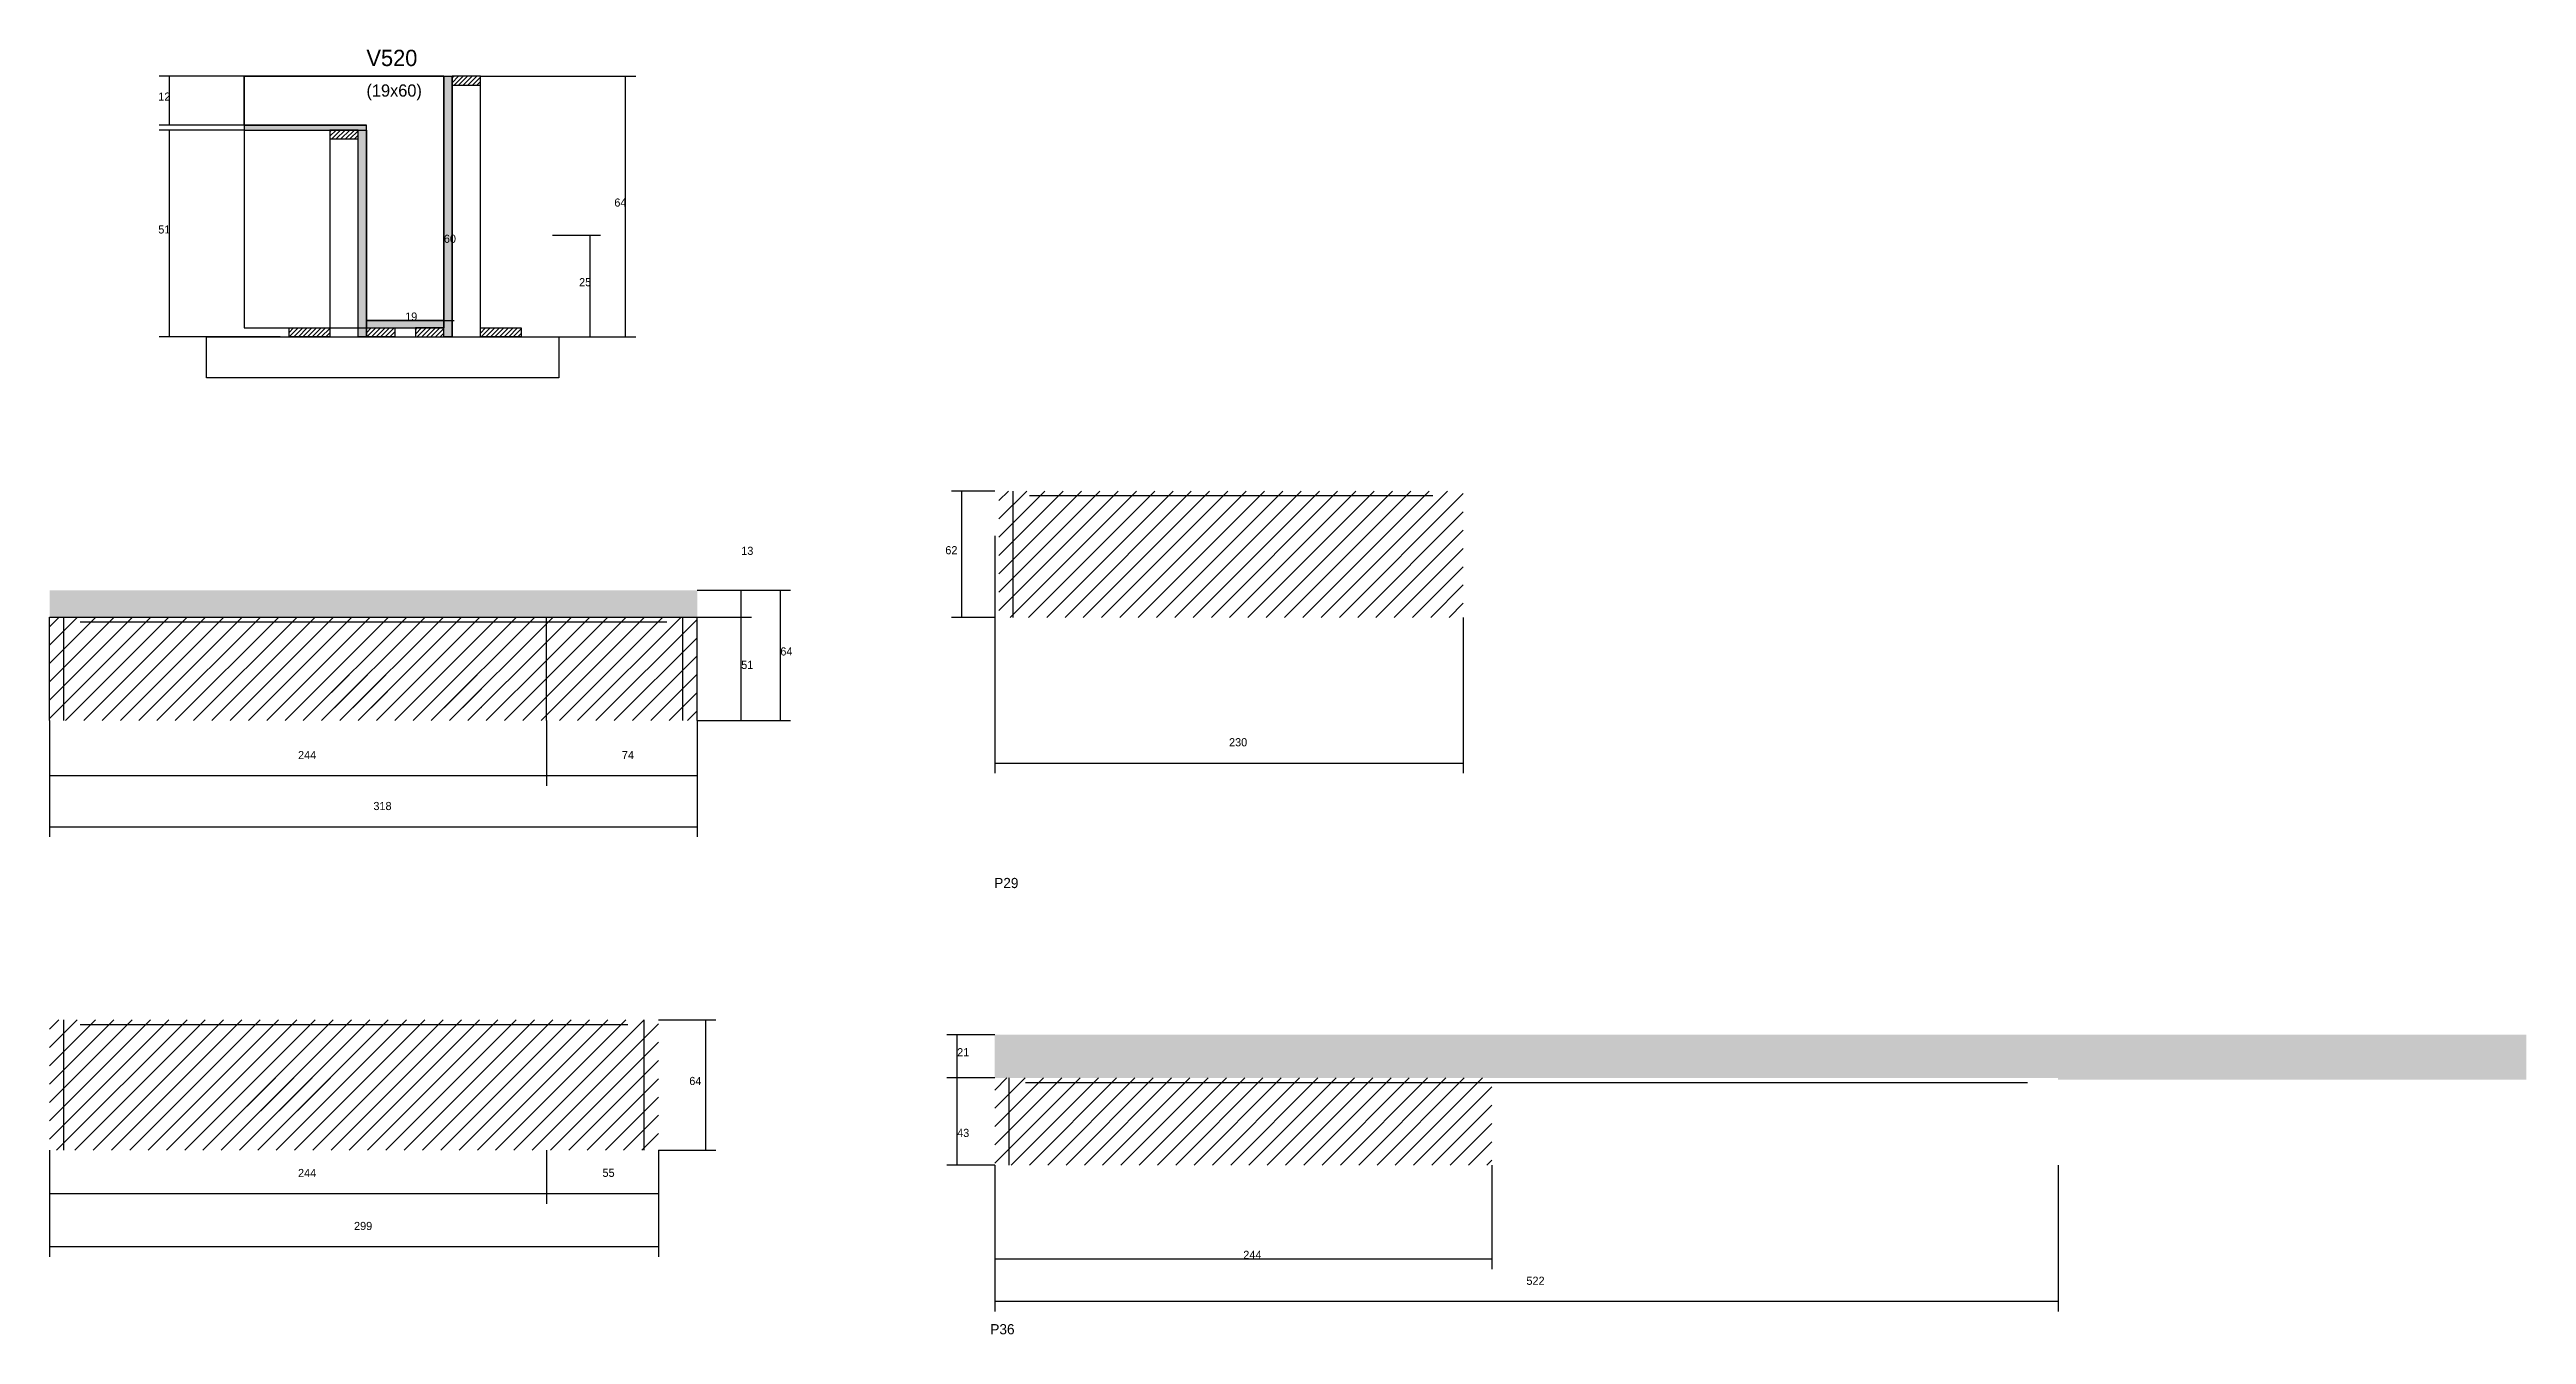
# Model space of a CAD drawing. Header units: metres. Extents: x -16607 to -15391, y 5362 to 5993.
import ezdxf

# ---------------------------------------------------------------- set-up
doc = ezdxf.new("R2010")
doc.units = ezdxf.units.M
for name, color, linetype in [('CONCRETO', 251, 'Continuous'), ('COTA', 241, 'Continuous'), ('Hachura', 253, 'Continuous'), ('Madeira', 126, 'Continuous'), ('NOMENCLATURA', 7, 'Continuous'), ('Painéis', 200, 'Continuous'), ('SARR_2.2x7', 40, 'Continuous'), ('Texto Seção', 7, 'Continuous')]:
    doc.layers.add(name, color=color, linetype=linetype)

msp = doc.modelspace()

# ---------------------------------------------------------------- hatches: boundary and pattern name
at = {"layer": 'COTA'}
h = msp.add_hatch(dxfattribs=at)
h.set_pattern_fill('AR-CONC', scale=0.03)
h.paths.add_polyline_path([(-16288.9, 5713.8), (-16288.9, 5727), (-16606.9, 5727), (-16606.9, 5713.8)])
h = msp.add_hatch(dxfattribs=at)
h.set_pattern_fill('AR-CONC', scale=0.03)
h.paths.add_polyline_path([(-15639.8, 5508.8), (-16142.8, 5508.8), (-16142.8, 5487.6), (-15620.8, 5487.6), (-15620.8, 5486.8), (-15390.8, 5486.8), (-15390.8, 5508.8)])
at = {"layer": 'Hachura'}
h = msp.add_hatch(color=8, dxfattribs=at)
h.dxf.hatch_style = 1
h.paths.add_polyline_path([(-16413.3, 5979.4), (-16409.3, 5979.4), (-16409.3, 5979.4), (-16409.3, 5851.4), (-16409.3, 5851.4), (-16413.3, 5851.4), (-16413.3, 5851.4), (-16413.3, 5979.4)])
h = msp.add_hatch(dxfattribs=at)
h.set_pattern_fill('ANSI31', scale=0.5)
h.paths.add_polyline_path([(-16395.3, 5975), (-16395.3, 5979.4), (-16395.3, 5979.4), (-16409.3, 5979.4), (-16409.3, 5979.4), (-16409.3, 5975), (-16409.3, 5975), (-16395.3, 5975)])
h = msp.add_hatch(color=8, dxfattribs=at)
h.dxf.hatch_style = 1
h.paths.add_polyline_path([(-16451.3, 5953), (-16451.3, 5955.4), (-16451.3, 5955.4), (-16511.3, 5955.4), (-16511.3, 5955.4), (-16511.3, 5953), (-16511.3, 5953), (-16451.3, 5953)])
h = msp.add_hatch(dxfattribs=at)
h.set_pattern_fill('ANSI31', scale=0.5)
h.paths.add_polyline_path([(-16455.3, 5948.6), (-16455.3, 5953), (-16455.3, 5953), (-16469.3, 5953), (-16469.3, 5953), (-16469.3, 5948.6), (-16469.3, 5948.6), (-16455.3, 5948.6)])
h = msp.add_hatch(color=8, dxfattribs=at)
h.dxf.hatch_style = 1
h.paths.add_polyline_path([(-16455.3, 5953), (-16451.3, 5953), (-16451.3, 5953), (-16451.3, 5851.4), (-16451.3, 5851.4), (-16455.3, 5851.4), (-16455.3, 5851.4), (-16455.3, 5953)])
h = msp.add_hatch(dxfattribs=at)
h.set_pattern_fill('ANSI31', scale=0.5)
h.paths.add_polyline_path([(-16489.3, 5851.4), (-16489.3, 5855.8), (-16489.3, 5855.8), (-16469.3, 5855.8), (-16469.3, 5855.8), (-16469.3, 5851.4), (-16469.3, 5851.4), (-16489.3, 5851.4)])
h = msp.add_hatch(color=8, dxfattribs=at)
h.dxf.hatch_style = 1
h.paths.add_polyline_path([(-16413.3, 5855.8), (-16413.3, 5859.4), (-16413.3, 5859.4), (-16451.3, 5859.4), (-16451.3, 5859.4), (-16451.3, 5855.8), (-16451.3, 5855.8), (-16413.3, 5855.8)])
h = msp.add_hatch(dxfattribs=at)
h.set_pattern_fill('ANSI31', scale=0.5)
h.paths.add_polyline_path([(-16451.3, 5851.4), (-16451.3, 5855.8), (-16451.3, 5855.8), (-16437.3, 5855.8), (-16437.3, 5855.8), (-16437.3, 5851.4), (-16437.3, 5851.4), (-16451.3, 5851.4)])
h = msp.add_hatch(dxfattribs=at)
h.set_pattern_fill('ANSI31', scale=0.5)
h.paths.add_polyline_path([(-16413.3, 5851.4), (-16413.3, 5855.8), (-16413.3, 5855.8), (-16427.3, 5855.8), (-16427.3, 5855.8), (-16427.3, 5851.4), (-16427.3, 5851.4), (-16413.3, 5851.4)])
h = msp.add_hatch(dxfattribs=at)
h.set_pattern_fill('ANSI31', scale=0.5)
h.paths.add_polyline_path([(-16395.3, 5851.4), (-16395.3, 5855.8), (-16395.3, 5855.8), (-16375.3, 5855.8), (-16375.3, 5855.8), (-16375.3, 5851.4), (-16375.3, 5851.4), (-16395.3, 5851.4)])
h = msp.add_hatch(dxfattribs=at)
h.set_pattern_fill('ANSI31', scale=2)
h.paths.add_polyline_path([(-15912.8, 5713.7), (-15912.8, 5775.7), (-16140.8, 5775.7), (-16140.8, 5713.7)])
h = msp.add_hatch(dxfattribs=at)
h.set_pattern_fill('ANSI31', scale=2)
h.paths.add_polyline_path([(-16606.9, 5713.8), (-16606.9, 5663), (-16362.9, 5663), (-16362.9, 5713.8)])
h = msp.add_hatch(dxfattribs=at)
h.set_pattern_fill('ANSI31', scale=2)
h.paths.add_polyline_path([(-16362.9, 5713.8), (-16362.9, 5663), (-16288.9, 5663), (-16288.9, 5713.8)])
h = msp.add_hatch(dxfattribs=at)
h.set_pattern_fill('ANSI31', scale=2)
h.paths.add_polyline_path([(-16468.5, 5669.3), (-16468.5, 5685.5), (-16468.5, 5685.5), (-16394.9, 5685.5), (-16394.9, 5685.5), (-16394.9, 5669.3), (-16394.9, 5669.3), (-16468.5, 5669.3)])
h = msp.add_hatch(dxfattribs=at)
h.set_pattern_fill('ANSI31', scale=2)
h.paths.add_polyline_path([(-16362.9, 5452.1), (-16362.9, 5516.1), (-16606.9, 5516.1), (-16606.9, 5452.1)])
h = msp.add_hatch(dxfattribs=at)
h.set_pattern_fill('ANSI31', scale=2)
h.paths.add_polyline_path([(-16362.9, 5452.1), (-16307.9, 5452.1), (-16307.9, 5516.1), (-16362.9, 5516.1)])
h = msp.add_hatch(dxfattribs=at)
h.set_pattern_fill('ANSI31', scale=2)
h.paths.add_polyline_path([(-16509.9, 5471.5), (-16509.9, 5487.7), (-16509.9, 5487.7), (-16441.3, 5487.7), (-16441.3, 5487.7), (-16441.3, 5471.5), (-16441.3, 5471.5), (-16509.9, 5471.5)])
h = msp.add_hatch(dxfattribs=at)
h.set_pattern_fill('ANSI31', scale=2)
h.paths.add_polyline_path([(-16142.8, 5487.6), (-16142.8, 5444.8), (-15898.8, 5444.8), (-15898.8, 5487.6)])

# ---------------------------------------------------------------- linework, layer by layer
at = {"layer": 'CONCRETO'}
for points in [[(-16451.3, 5955.4), (-16511.3, 5955.4), (-16511.3, 5979.4), (-16413.3, 5979.4), (-16413.3, 5855.8), (-16413.3, 5855.8), (-16413.3, 5859.4), (-16451.3, 5859.4)], [(-16511.3, 5855.8), (-16413.3, 5855.8), (-16413.3, 5979.4), (-16511.3, 5979.4)]]:
    msp.add_lwpolyline(points, close=True, dxfattribs=at)
at = {"layer": 'COTA'}
for p, q in [((-16511.3, 5979.4), (-16553, 5979.4)), ((-16548, 5955.4), (-16548, 5979.4)), ((-16451.3, 5979.4), (-16408.3, 5979.4)), ((-16413.3, 5859.4), (-16413.3, 5979.4)), ((-16395.3, 5979.4), (-16319.1, 5979.4)), ((-16324.1, 5851.4), (-16324.1, 5979.4)), ((-16511.3, 5955.4), (-16553, 5955.4)), ((-16511.3, 5953), (-16553, 5953)), ((-16548, 5851.4), (-16548, 5953)), ((-16360, 5901.3), (-16336.4, 5901.3)), ((-16341.4, 5851.4), (-16341.4, 5901.3)), ((-16451.3, 5851.4), (-16451.3, 5864.4)), ((-16413.3, 5851.4), (-16413.3, 5864.4)), ((-16493.7, 5851.4), (-16553, 5851.4)), ((-16451.3, 5859.4), (-16408.3, 5859.4)), ((-16451.3, 5859.4), (-16413.3, 5859.4)), ((-16395.3, 5851.4), (-16319.1, 5851.4)), ((-16360, 5851.4), (-16336.4, 5851.4)), ((-16142.8, 5775.7), (-16164, 5775.7)), ((-16159, 5713.7), (-16159, 5775.7)), ((-16142.8, 5753.7), (-16142.8, 5637.2)), ((-16288.9, 5727), (-16262.3, 5727)), ((-16288.9, 5727), (-16243.1, 5727)), ((-16267.3, 5713.8), (-16267.3, 5727)), ((-16248.1, 5663), (-16248.1, 5727)), ((-16288.9, 5713.8), (-16262.3, 5713.8)), ((-16288.9, 5713.8), (-16262.3, 5713.8)), ((-16267.3, 5663), (-16267.3, 5713.8)), ((-16142.8, 5713.7), (-16164, 5713.7)), ((-15912.8, 5713.7), (-15912.8, 5637.2)), ((-16606.9, 5663), (-16606.9, 5605.9)), ((-16606.9, 5663), (-16606.9, 5631)), ((-16362.9, 5663), (-16362.9, 5631)), ((-16362.9, 5663), (-16362.9, 5631)), ((-16288.9, 5663), (-16288.9, 5605.9)), ((-16288.9, 5663), (-16262.3, 5663)), ((-16288.9, 5663), (-16243.1, 5663)), ((-16288.9, 5663), (-16288.9, 5631)), ((-16606.9, 5636), (-16362.9, 5636)), ((-16362.9, 5636), (-16288.9, 5636)), ((-16142.8, 5642.2), (-15912.8, 5642.2)), ((-16606.9, 5610.9), (-16288.9, 5610.9)), ((-16307.9, 5516.1), (-16279.7, 5516.1)), ((-16284.7, 5452.1), (-16284.7, 5516.1)), ((-16142.8, 5508.8), (-16166.3, 5508.8)), ((-16161.3, 5487.6), (-16161.3, 5508.8)), ((-16142.8, 5487.6), (-16166.3, 5487.6)), ((-16142.8, 5487.6), (-16166.3, 5487.6)), ((-16161.3, 5444.8), (-16161.3, 5487.6)), ((-16606.9, 5452.1), (-16606.9, 5399.8)), ((-16606.9, 5452.1), (-16606.9, 5425.8)), ((-16362.9, 5452.1), (-16362.9, 5425.8)), ((-16362.9, 5452.1), (-16362.9, 5425.8)), ((-16307.9, 5452.1), (-16307.9, 5399.8)), ((-16307.9, 5452.1), (-16279.7, 5452.1)), ((-16307.9, 5452.1), (-16307.9, 5425.8)), ((-16142.8, 5444.8), (-16166.3, 5444.8)), ((-16142.8, 5444.8), (-16142.8, 5393.7)), ((-16142.8, 5444.8), (-16142.8, 5372.9)), ((-15898.8, 5444.8), (-15898.8, 5393.7)), ((-15620.8, 5444.8), (-15620.8, 5372.9)), ((-16606.9, 5430.8), (-16362.9, 5430.8)), ((-16362.9, 5430.8), (-16307.9, 5430.8)), ((-16606.9, 5404.8), (-16307.9, 5404.8)), ((-16142.8, 5398.7), (-15898.8, 5398.7)), ((-16142.8, 5377.9), (-15620.8, 5377.9))]:
    msp.add_line(p, q, dxfattribs=at)
at = {"layer": 'Madeira'}
for points in [[(-16395.3, 5975), (-16395.3, 5979.4), (-16409.3, 5979.4), (-16409.3, 5975)], [(-16395.3, 5979.4), (-16409.3, 5979.4), (-16409.3, 5851.4), (-16395.3, 5851.4)], [(-16455.3, 5948.6), (-16455.3, 5953), (-16469.3, 5953), (-16469.3, 5948.6)], [(-16455.3, 5953), (-16469.3, 5953), (-16469.3, 5851.4), (-16455.3, 5851.4)], [(-16356.9, 5831.4), (-16529.9, 5831.4), (-16529.9, 5851.4), (-16356.9, 5851.4)], [(-16489.3, 5851.4), (-16489.3, 5855.8), (-16469.3, 5855.8), (-16469.3, 5851.4)], [(-16451.3, 5851.4), (-16451.3, 5855.8), (-16437.3, 5855.8), (-16437.3, 5851.4)], [(-16413.3, 5851.4), (-16413.3, 5855.8), (-16427.3, 5855.8), (-16427.3, 5851.4)], [(-16395.3, 5851.4), (-16395.3, 5855.8), (-16375.3, 5855.8), (-16375.3, 5851.4)]]:
    msp.add_lwpolyline(points, close=True, dxfattribs=at)
at = {"layer": 'Painéis'}
for p, q in [((-16409.3, 5851.4), (-16409.3, 5979.4)), ((-16511.3, 5955.4), (-16451.3, 5955.4)), ((-16451.3, 5851.4), (-16451.3, 5953)), ((-16451.3, 5859.4), (-16413.3, 5859.4)), ((-16451.3, 5855.8), (-16451.3, 5859.4)), ((-16413.3, 5855.8), (-16413.3, 5859.4)), ((-16606.9, 5713.8), (-16288.9, 5713.8)), ((-16606.9, 5663), (-16606.9, 5713.8)), ((-16362.9, 5663), (-16362.9, 5713.8)), ((-16288.9, 5663), (-16288.9, 5713.8))]:
    msp.add_line(p, q, dxfattribs=at)
for points in [[(-16413.3, 5979.4), (-16409.3, 5979.4), (-16409.3, 5851.4), (-16413.3, 5851.4)], [(-16451.3, 5953), (-16451.3, 5955.4), (-16511.3, 5955.4), (-16511.3, 5953)], [(-16455.3, 5953), (-16451.3, 5953), (-16451.3, 5851.4), (-16455.3, 5851.4)], [(-16413.3, 5855.8), (-16413.3, 5859.4), (-16451.3, 5859.4), (-16451.3, 5855.8)]]:
    msp.add_lwpolyline(points, close=True, dxfattribs=at)
at = {"layer": 'SARR_2.2x7'}
for p, q in [((-16133.8, 5713.7), (-16133.8, 5775.7)), ((-16125.8, 5773.5), (-15927.8, 5773.5)), ((-16599.9, 5663), (-16599.9, 5713.8)), ((-16591.9, 5711.6), (-16303.9, 5711.6)), ((-16295.9, 5663), (-16295.9, 5713.8)), ((-16599.9, 5452.1), (-16599.9, 5516.1)), ((-16591.9, 5513.9), (-16322.9, 5513.9)), ((-16314.9, 5452.1), (-16314.9, 5516.1)), ((-16135.8, 5444.8), (-16135.8, 5487.6)), ((-16127.8, 5485.4), (-15635.8, 5485.4))]:
    msp.add_line(p, q, dxfattribs=at)

# ---------------------------------------------------------------- texts
at = {"layer": 'COTA'}
for s, p in [('12', (-16553.5, 5967.4)), ('64', (-16329.6, 5915.4)), ('51', (-16553.5, 5902.2)), ('60', (-16413.3, 5897.6)), ('25', (-16346.9, 5876.3)), ('19', (-16432.3, 5859.4)), ('13', (-16267.3, 5744.4)), ('62', (-16167.1, 5744.7)), ('51', (-16267.3, 5688.4)), ('64', (-16248.1, 5695)), ('244', (-16484.9, 5644.1)), ('74', (-16325.9, 5644.1)), ('230', (-16027.8, 5650.4)), ('318', (-16447.9, 5619.1)), ('21', (-16161.3, 5498.2)), ('64', (-16292.8, 5484.1)), ('43', (-16161.3, 5458.6)), ('244', (-16484.9, 5438.9)), ('55', (-16335.4, 5439)), ('299', (-16457.4, 5412.9)), ('244', (-16020.8, 5398.7)), ('522', (-15881.8, 5386))]:
    msp.add_text(s, height=4, dxfattribs=at).set_placement(p)
at = {"layer": 'NOMENCLATURA'}
for s, p in [('P29', (-16143.1, 5580.8)), ('P36', (-16145, 5361.7))]:
    msp.add_text(s, height=5, dxfattribs=at).set_placement(p)
at = {"layer": 'Texto Seção'}
for s, height, p in [('V520', 8, (-16451.3, 5984.4)), ('(19x60)', 6, (-16451.3, 5969.4))]:
    msp.add_text(s, height=height, dxfattribs=at).set_placement(p)

doc.saveas('drawing.dxf')
